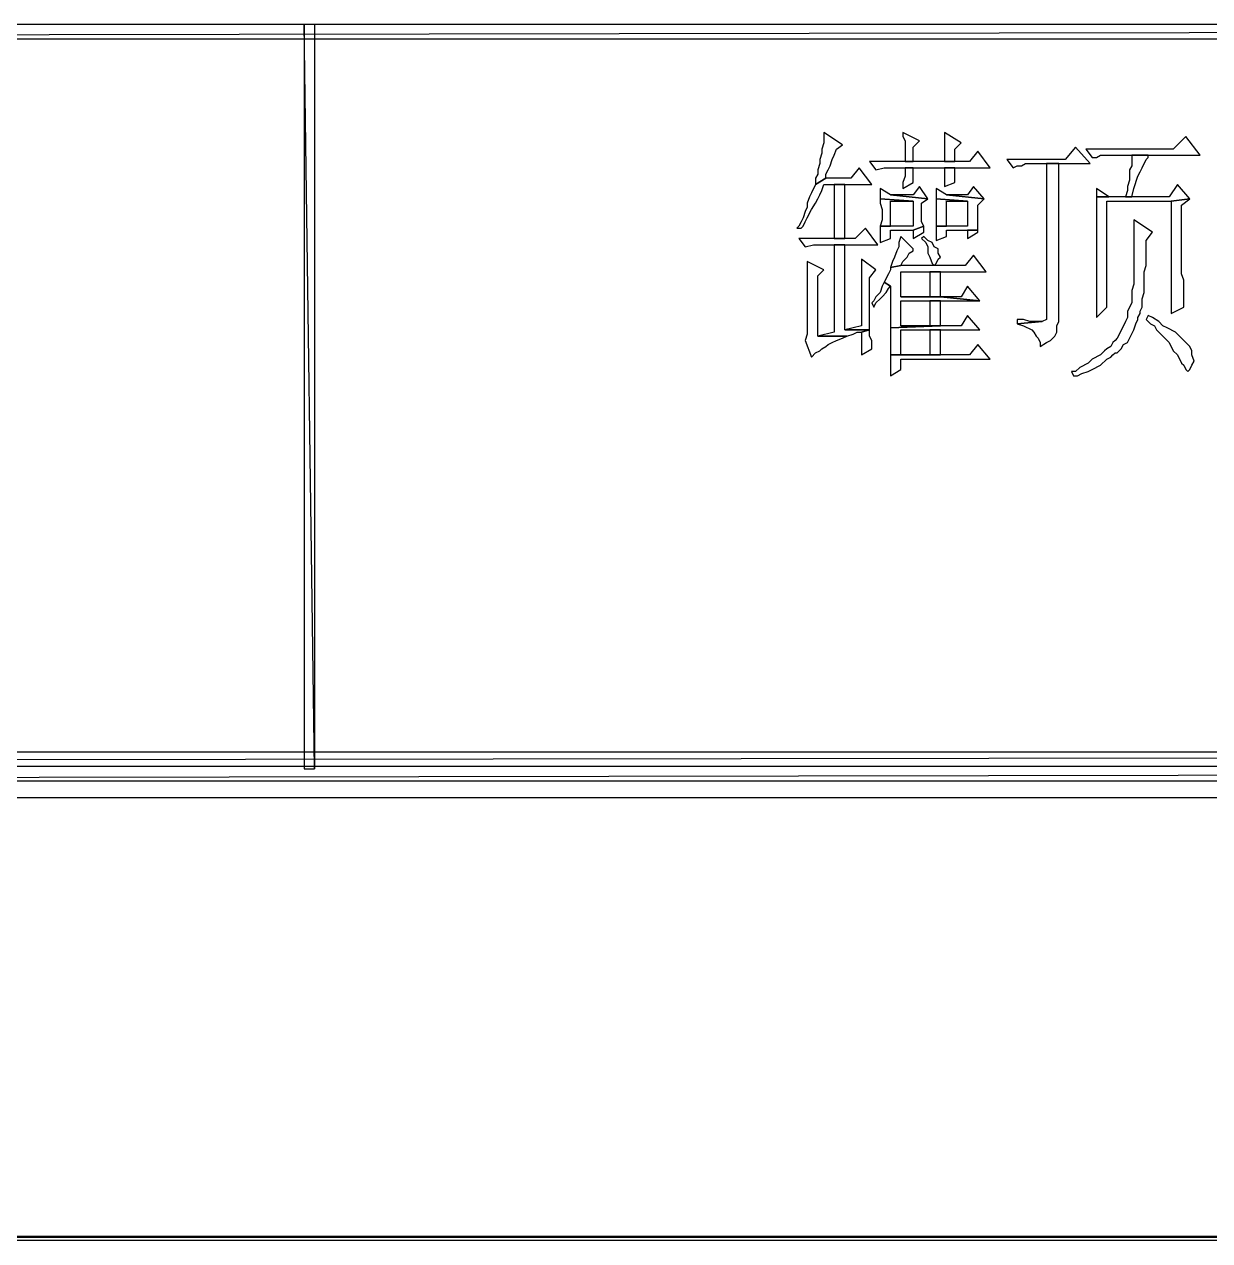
# Model space of a CAD drawing. Extents: x -15.4 to 0.8, y 0.3 to 11.8.
# Drawn here: x -2.3617 to -1.8867, y 0.5669 to 1.0544 of the extents above; entities that cross this region are included whole.
import ezdxf

# ---------------------------------------------------------------- set-up
doc = ezdxf.new("R2010")
doc.units = 0
doc.header["$MEASUREMENT"] = 0
doc.linetypes.add('AUSGEZOGEN', pattern=[0])
doc.layers.get('0').update_dxf_attribs({"linetype": 'AUSGEZOGEN'})

msp = doc.modelspace()

# ---------------------------------------------------------------- linework, layer by layer
for points in [[(0.08455, 1.0544), (-3.26545, 1.04856), (-3.26545, 1.04856), (-3.27128, 1.0544), (0.08455, 1.0544)], [(0.07872, 1.04856), (0.08455, 1.0544), (0.08455, 1.0544), (-3.26545, 1.04856), (0.07872, 1.04856)], [(-2.24961, 0.75606), (-2.24545, 0.75606), (-2.24545, 0.75606), (-2.24961, 1.0544), (-2.24961, 0.75606)], [(-2.24545, 0.75606), (-2.24961, 1.0544), (-2.24961, 1.0544), (-2.24545, 1.0544), (-2.24545, 0.75606)], [(-2.04128, 1.01106), (-2.04128, 1.0069), (-2.04128, 1.0069), (-2.04211, 1.0044), (-2.04211, 1.0044), (-2.04211, 1.00273), (-2.04211, 1.00273), (-2.04295, 1.00023), (-2.04295, 1.00023), (-2.04295, 0.99856), (-2.04295, 0.99856), (-2.04378, 0.99606), (-2.04378, 0.99606), (-2.04378, 0.9944), (-2.04378, 0.9944), (-2.04461, 0.99273), (-2.04461, 0.99273), (-2.04461, 0.99023), (-2.04461, 0.99023), (-2.04045, 0.99273), (-2.04045, 0.99273), (-2.04045, 0.9944), (-2.04045, 0.9944), (-2.03961, 0.99606), (-2.03961, 0.99606), (-2.03878, 0.99773), (-2.03878, 0.99773), (-2.03795, 1.00023), (-2.03795, 1.00023), (-2.03711, 1.0019), (-2.03711, 1.0019), (-2.03628, 1.0044), (-2.03628, 1.0044), (-2.03378, 1.00606), (-2.04128, 1.01106)], [(-2.00961, 1.01106), (-2.00961, 1.0094), (-2.00961, 1.0094), (-2.00878, 1.00773), (-2.00878, 1.00773), (-2.00878, 0.9994), (-2.00878, 0.9994), (-2.00545, 0.9994), (-2.00545, 0.9994), (-2.00545, 1.00523), (-2.00545, 1.00523), (-2.00295, 1.00773), (-2.00961, 1.01106)], [(-1.99295, 1.01106), (-1.99295, 0.9994), (-1.99295, 0.9994), (-1.98878, 0.9994), (-1.98878, 0.9994), (-1.98878, 1.0044), (-1.98878, 1.0044), (-1.98628, 1.0069), (-1.99295, 1.01106)], [(-1.89628, 1.0094), (-1.90128, 1.0044), (-1.90128, 1.0044), (-1.93628, 1.0044), (-1.93628, 1.0044), (-1.93378, 1.00106), (-1.93378, 1.00106), (-1.93211, 1.00106), (-1.93211, 1.00106), (-1.93045, 1.0019), (-1.93045, 1.0019), (-1.89045, 1.0019), (-1.89628, 1.0094)], [(-1.94045, 1.00523), (-1.94461, 1.00023), (-1.94461, 1.00023), (-1.96795, 1.00023), (-1.96795, 1.00023), (-1.96545, 0.9969), (-1.96545, 0.9969), (-1.96378, 0.99773), (-1.96378, 0.99773), (-1.96211, 0.99773), (-1.96211, 0.99773), (-1.96045, 0.99856), (-1.96045, 0.99856), (-1.93461, 0.99856), (-1.94045, 1.00523)], [(-1.97961, 1.00356), (-1.98295, 0.9994), (-1.98295, 0.9994), (-2.02295, 0.9994), (-2.02295, 0.9994), (-2.02045, 0.99606), (-2.02045, 0.99606), (-2.01711, 0.9969), (-2.01711, 0.9969), (-1.97461, 0.9969), (-1.97961, 1.00356)], [(-1.91128, 1.0019), (-1.91795, 1.0019), (-1.91795, 1.0019), (-1.91795, 0.99773), (-1.91795, 0.99773), (-1.91878, 0.99606), (-1.91878, 0.99606), (-1.91878, 0.9919), (-1.91878, 0.9919), (-1.91961, 0.9894), (-1.91961, 0.9894), (-1.91961, 0.98773), (-1.91961, 0.98773), (-1.92045, 0.98523), (-1.92045, 0.98523), (-1.91795, 0.98523), (-1.91795, 0.98523), (-1.91711, 0.98856), (-1.91711, 0.98856), (-1.91545, 0.99356), (-1.91545, 0.99356), (-1.91461, 0.99523), (-1.91461, 0.99523), (-1.91378, 0.9969), (-1.91378, 0.9969), (-1.91211, 1.00023), (-1.91211, 1.00023), (-1.91128, 1.00106), (-1.91128, 1.0019)], [(-2.02711, 0.9969), (-2.03045, 0.99273), (-2.03045, 0.99273), (-2.04045, 0.99273), (-2.04045, 0.99273), (-2.04461, 0.99023), (-2.04461, 0.99023), (-2.04628, 0.9869), (-2.04628, 0.9869), (-2.04711, 0.98523), (-2.04711, 0.98523), (-2.04795, 0.98273), (-2.04795, 0.98273), (-2.04795, 0.98106), (-2.04795, 0.98106), (-2.04878, 0.9794), (-2.04878, 0.9794), (-2.04961, 0.9769), (-2.04961, 0.9769), (-2.05045, 0.97523), (-2.05045, 0.97523), (-2.05128, 0.97356), (-2.05128, 0.97356), (-2.05211, 0.97273), (-2.05211, 0.97273), (-2.05045, 0.97273), (-2.05045, 0.97273), (-2.04961, 0.97356), (-2.04961, 0.97356), (-2.04878, 0.97523), (-2.04878, 0.97523), (-2.04795, 0.9769), (-2.04795, 0.9769), (-2.04628, 0.98023), (-2.04628, 0.98023), (-2.04461, 0.98273), (-2.04461, 0.98273), (-2.04378, 0.9844), (-2.04378, 0.9844), (-2.04295, 0.98606), (-2.04295, 0.98606), (-2.04211, 0.98773), (-2.04211, 0.98773), (-2.04128, 0.99023), (-2.04128, 0.99023), (-2.02211, 0.99023), (-2.02711, 0.9969)], [(-2.00545, 0.9969), (-2.00878, 0.9969), (-2.00878, 0.9969), (-2.00878, 0.99356), (-2.00878, 0.99356), (-2.00961, 0.99106), (-2.00961, 0.99106), (-2.00961, 0.98856), (-2.00961, 0.98856), (-2.00545, 0.99106), (-2.00545, 0.9969)], [(-1.98878, 0.9969), (-1.99295, 0.9969), (-1.99295, 0.9969), (-1.99295, 0.9894), (-1.99295, 0.9894), (-1.98878, 0.99106), (-1.98878, 0.99106), (-1.98878, 0.99606), (-1.98878, 0.9969)], [(-1.94711, 0.99856), (-1.95211, 0.99856), (-1.95211, 0.99856), (-1.95211, 0.93606), (-1.95211, 0.93606), (-1.95378, 0.93523), (-1.95378, 0.93523), (-1.96378, 0.9344), (-1.96378, 0.9344), (-1.96128, 0.93356), (-1.96128, 0.93356), (-1.95795, 0.9319), (-1.95795, 0.9319), (-1.95711, 0.93106), (-1.95711, 0.93106), (-1.95628, 0.9294), (-1.95628, 0.9294), (-1.95545, 0.92856), (-1.95545, 0.92856), (-1.95461, 0.9269), (-1.95461, 0.9269), (-1.95461, 0.92523), (-1.95461, 0.92523), (-1.95211, 0.9269), (-1.95211, 0.9269), (-1.95045, 0.92773), (-1.95045, 0.92773), (-1.94878, 0.9294), (-1.94878, 0.9294), (-1.94795, 0.93106), (-1.94795, 0.93106), (-1.94795, 0.93356), (-1.94795, 0.93356), (-1.94711, 0.93523), (-1.94711, 0.99856)], [(-2.03295, 0.96856), (-2.03295, 0.99023), (-2.03295, 0.99023), (-2.03711, 0.99023), (-2.03711, 0.99023), (-2.03711, 0.96856), (-2.03711, 0.96856), (-2.03295, 0.96856), (-2.03295, 0.96856)], [(-1.89961, 0.99023), (-1.90295, 0.98523), (-1.90295, 0.98523), (-1.93211, 0.98523), (-1.93211, 0.98523), (-1.93211, 0.9369), (-1.93211, 0.9369), (-1.92795, 0.94106), (-1.92795, 0.94106), (-1.92795, 0.98356), (-1.92795, 0.98356), (-1.90211, 0.98356), (-1.90211, 0.98356), (-1.89461, 0.9844), (-1.89961, 0.99023)], [(-2.01878, 0.98856), (-2.01878, 0.9844), (-2.01878, 0.9844), (-2.00545, 0.98356), (-2.00545, 0.98356), (-2.00545, 0.97356), (-2.00545, 0.97356), (-2.01878, 0.97356), (-2.01878, 0.97356), (-2.01878, 0.9669), (-2.01878, 0.9669), (-2.01461, 0.96856), (-2.01461, 0.96856), (-2.01461, 0.9719), (-2.01461, 0.9719), (-2.00545, 0.9719), (-2.00545, 0.9719), (-2.00128, 0.97356), (-2.00128, 0.97356), (-2.00211, 0.97523), (-2.00211, 0.97523), (-2.00211, 0.98273), (-2.00211, 0.98273), (-1.99961, 0.9844), (-1.99961, 0.9844), (-2.01461, 0.98606), (-2.01878, 0.98856)], [(-2.00295, 0.9894), (-2.00545, 0.98606), (-2.00545, 0.98606), (-2.01461, 0.98606), (-2.01461, 0.98606), (-1.99961, 0.9844), (-2.00295, 0.9894)], [(-1.99628, 0.98856), (-1.99628, 0.9844), (-1.99628, 0.9844), (-1.98378, 0.98356), (-1.98378, 0.98356), (-1.98378, 0.97356), (-1.98378, 0.97356), (-1.99628, 0.97356), (-1.99628, 0.97356), (-1.99628, 0.96773), (-1.99628, 0.96773), (-1.99211, 0.9694), (-1.99211, 0.9694), (-1.99211, 0.9719), (-1.99211, 0.9719), (-1.97961, 0.9719), (-1.97961, 0.9719), (-1.97961, 0.9819), (-1.97961, 0.9819), (-1.97711, 0.9844), (-1.97711, 0.9844), (-1.99211, 0.98606), (-1.99628, 0.98856)], [(-1.98128, 0.9894), (-1.98378, 0.98606), (-1.98378, 0.98606), (-1.99211, 0.98606), (-1.99211, 0.98606), (-1.97711, 0.9844), (-1.98128, 0.9894)], [(-1.93211, 0.98856), (-1.93211, 0.98523), (-1.93211, 0.98523), (-1.92711, 0.98523), (-1.93211, 0.98856)], [(-2.01878, 0.9844), (-2.01878, 0.98273), (-2.01878, 0.98273), (-2.01795, 0.98023), (-2.01795, 0.98023), (-2.01795, 0.97606), (-2.01795, 0.97606), (-2.01878, 0.97356), (-2.01878, 0.97356), (-2.01461, 0.97356), (-2.01461, 0.97356), (-2.01461, 0.98356), (-2.01461, 0.98356), (-2.00545, 0.98356), (-2.01878, 0.9844)], [(-1.99628, 0.9844), (-1.99628, 0.97356), (-1.99628, 0.97356), (-1.99211, 0.97356), (-1.99211, 0.97356), (-1.99211, 0.98356), (-1.99211, 0.98356), (-1.98378, 0.98356), (-1.99628, 0.9844)], [(-1.89461, 0.9844), (-1.90211, 0.98356), (-1.90211, 0.98356), (-1.90211, 0.93856), (-1.90211, 0.93856), (-1.89711, 0.94106), (-1.89711, 0.94106), (-1.89711, 0.9519), (-1.89711, 0.9519), (-1.89795, 0.9544), (-1.89795, 0.9544), (-1.89795, 0.9819), (-1.89461, 0.9844)], [(-1.91711, 0.97606), (-1.91711, 0.95023), (-1.91711, 0.95023), (-1.91795, 0.94773), (-1.91795, 0.94773), (-1.91795, 0.94273), (-1.91795, 0.94273), (-1.91961, 0.9394), (-1.91961, 0.9394), (-1.91961, 0.9369), (-1.91961, 0.9369), (-1.92045, 0.93523), (-1.92045, 0.93523), (-1.92128, 0.93356), (-1.92128, 0.93356), (-1.92378, 0.92856), (-1.92378, 0.92856), (-1.92461, 0.92773), (-1.92461, 0.92773), (-1.92545, 0.9269), (-1.92545, 0.9269), (-1.92628, 0.92523), (-1.92628, 0.92523), (-1.92795, 0.9244), (-1.92795, 0.9244), (-1.92878, 0.92356), (-1.92878, 0.92356), (-1.93045, 0.9219), (-1.93045, 0.9219), (-1.93378, 0.92023), (-1.93378, 0.92023), (-1.93545, 0.91856), (-1.93545, 0.91856), (-1.93878, 0.9169), (-1.93878, 0.9169), (-1.94045, 0.91523), (-1.94045, 0.91523), (-1.94211, 0.91523), (-1.94211, 0.91523), (-1.94128, 0.91356), (-1.94128, 0.91356), (-1.93961, 0.91356), (-1.93961, 0.91356), (-1.93795, 0.9144), (-1.93795, 0.9144), (-1.93545, 0.91523), (-1.93545, 0.91523), (-1.93378, 0.91606), (-1.93378, 0.91606), (-1.93045, 0.91773), (-1.93045, 0.91773), (-1.92795, 0.92023), (-1.92795, 0.92023), (-1.92628, 0.92106), (-1.92628, 0.92106), (-1.92545, 0.9219), (-1.92545, 0.9219), (-1.92461, 0.92273), (-1.92461, 0.92273), (-1.92378, 0.92273), (-1.92378, 0.92273), (-1.92211, 0.9244), (-1.92211, 0.9244), (-1.92128, 0.92606), (-1.92128, 0.92606), (-1.91961, 0.9269), (-1.91961, 0.9269), (-1.91711, 0.9319), (-1.91711, 0.9319), (-1.91628, 0.9344), (-1.91628, 0.9344), (-1.91545, 0.93606), (-1.91545, 0.93606), (-1.91545, 0.9369), (-1.91545, 0.9369), (-1.91461, 0.93856), (-1.91461, 0.93856), (-1.91461, 0.9394), (-1.91461, 0.9394), (-1.91378, 0.94106), (-1.91378, 0.94106), (-1.91378, 0.9444), (-1.91378, 0.9444), (-1.91295, 0.9469), (-1.91295, 0.9469), (-1.91295, 0.95523), (-1.91295, 0.95523), (-1.91211, 0.95773), (-1.91211, 0.95773), (-1.91211, 0.96773), (-1.91211, 0.96773), (-1.90961, 0.97106), (-1.91711, 0.97606)], [(-2.02461, 0.97273), (-2.02878, 0.96856), (-2.02878, 0.96856), (-2.05128, 0.96856), (-2.05128, 0.96856), (-2.04878, 0.96523), (-2.04878, 0.96523), (-2.04545, 0.96606), (-2.04545, 0.96606), (-2.01961, 0.96606), (-2.02461, 0.97273)], [(-2.00128, 0.97356), (-2.00545, 0.9719), (-2.00545, 0.9719), (-2.00545, 0.96856), (-2.00545, 0.96856), (-2.00128, 0.97106), (-2.00128, 0.97106), (-2.00128, 0.9719), (-2.00128, 0.97356)], [(-1.97961, 0.9719), (-1.98378, 0.9719), (-1.98378, 0.9719), (-1.98378, 0.96856), (-1.98378, 0.96856), (-1.97961, 0.97106), (-1.97961, 0.9719)], [(-2.03295, 0.96606), (-2.03711, 0.96606), (-2.03711, 0.96606), (-2.03711, 0.93106), (-2.03711, 0.93106), (-2.04378, 0.9294), (-2.04378, 0.9294), (-2.03211, 0.9294), (-2.03211, 0.9294), (-2.02961, 0.93023), (-2.02961, 0.93023), (-2.02795, 0.93106), (-2.02795, 0.93106), (-2.02628, 0.93106), (-2.02628, 0.93106), (-2.02295, 0.9319), (-2.02295, 0.9319), (-2.03295, 0.9319), (-2.03295, 0.96606)], [(-2.01045, 0.9694), (-2.01128, 0.9669), (-2.01128, 0.9669), (-2.01128, 0.96523), (-2.01128, 0.96523), (-2.01211, 0.96356), (-2.01211, 0.96356), (-2.01295, 0.96106), (-2.01295, 0.96106), (-2.01378, 0.9594), (-2.01378, 0.9594), (-2.01461, 0.9569), (-2.01461, 0.9569), (-2.01045, 0.95773), (-2.01045, 0.95773), (-2.00961, 0.9594), (-2.00961, 0.9594), (-2.00795, 0.96106), (-2.00795, 0.96106), (-2.00711, 0.96273), (-2.00711, 0.96273), (-2.00545, 0.96356), (-2.00545, 0.96356), (-2.00545, 0.9644), (-2.01045, 0.9694)], [(-2.00128, 0.9694), (-2.00211, 0.96856), (-2.00211, 0.96856), (-2.00045, 0.9669), (-2.00045, 0.9669), (-1.99961, 0.96523), (-1.99961, 0.96523), (-1.99961, 0.96273), (-1.99961, 0.96273), (-1.99878, 0.96106), (-1.99878, 0.96106), (-1.99795, 0.95856), (-1.99795, 0.95856), (-1.99711, 0.95773), (-1.99711, 0.95773), (-1.99628, 0.95856), (-1.99628, 0.95856), (-1.99545, 0.96023), (-1.99545, 0.96023), (-1.99461, 0.96106), (-1.99461, 0.96106), (-1.99545, 0.96273), (-1.99545, 0.96273), (-1.99545, 0.9644), (-1.99545, 0.9644), (-1.99711, 0.96523), (-1.99711, 0.96523), (-1.99795, 0.9669), (-1.99795, 0.9669), (-1.99961, 0.96773), (-2.00128, 0.9694)], [(-1.98128, 0.9619), (-1.98461, 0.95773), (-1.98461, 0.95773), (-2.01045, 0.95773), (-2.01045, 0.95773), (-2.01461, 0.9569), (-2.01461, 0.9569), (-2.01461, 0.95606), (-2.01461, 0.95606), (-2.01545, 0.9544), (-2.01545, 0.9544), (-2.01711, 0.95106), (-2.01711, 0.95106), (-2.01461, 0.9494), (-2.01461, 0.9494), (-2.01461, 0.93273), (-2.01461, 0.93273), (-1.99461, 0.93356), (-1.99461, 0.93356), (-2.01045, 0.93356), (-2.01045, 0.93356), (-2.01045, 0.94356), (-2.01045, 0.94356), (-1.97878, 0.94356), (-1.97878, 0.94356), (-1.99461, 0.94523), (-1.99461, 0.94523), (-2.01045, 0.94523), (-2.01045, 0.94523), (-2.01045, 0.95523), (-2.01045, 0.95523), (-1.97628, 0.95523), (-1.98128, 0.9619)], [(-2.04795, 0.9594), (-2.04795, 0.93023), (-2.04795, 0.93023), (-2.04878, 0.92773), (-2.04878, 0.92773), (-2.04628, 0.92106), (-2.04628, 0.92106), (-2.04461, 0.92273), (-2.04461, 0.92273), (-2.04295, 0.92356), (-2.04295, 0.92356), (-2.04211, 0.9244), (-2.04211, 0.9244), (-2.04045, 0.92523), (-2.04045, 0.92523), (-2.03961, 0.92606), (-2.03961, 0.92606), (-2.03795, 0.9269), (-2.03795, 0.9269), (-2.03628, 0.92773), (-2.03628, 0.92773), (-2.03378, 0.92856), (-2.03378, 0.92856), (-2.03211, 0.9294), (-2.03211, 0.9294), (-2.04378, 0.9294), (-2.04378, 0.9294), (-2.04378, 0.95356), (-2.04378, 0.95356), (-2.04128, 0.95606), (-2.04795, 0.9594)], [(-2.02628, 0.96023), (-2.02628, 0.93356), (-2.02628, 0.93356), (-2.03295, 0.9319), (-2.03295, 0.9319), (-2.02295, 0.9319), (-2.02295, 0.9319), (-2.02295, 0.95273), (-2.02295, 0.95273), (-2.02045, 0.95606), (-2.02628, 0.96023)], [(-2.01711, 0.95106), (-2.01795, 0.9494), (-2.01795, 0.9494), (-2.01878, 0.9469), (-2.01878, 0.9469), (-2.02045, 0.94523), (-2.02045, 0.94523), (-2.02128, 0.94356), (-2.02128, 0.94356), (-2.02211, 0.94273), (-2.02211, 0.94273), (-2.02128, 0.94106), (-2.02128, 0.94106), (-2.02045, 0.94273), (-2.02045, 0.94273), (-2.01878, 0.9444), (-2.01878, 0.9444), (-2.01795, 0.94523), (-2.01795, 0.94523), (-2.01628, 0.9469), (-2.01628, 0.9469), (-2.01545, 0.94856), (-2.01545, 0.94856), (-2.01461, 0.9494), (-2.01711, 0.95106)], [(-1.99461, 0.95523), (-1.99878, 0.95523), (-1.99878, 0.95523), (-1.99878, 0.94523), (-1.99878, 0.94523), (-2.01045, 0.94523), (-2.01045, 0.94523), (-1.99461, 0.94523), (-1.99461, 0.95523)], [(-1.98378, 0.9494), (-1.98628, 0.94523), (-1.98628, 0.94523), (-1.99461, 0.94523), (-1.99461, 0.94523), (-1.97878, 0.94356), (-1.98378, 0.9494)], [(-1.99461, 0.94356), (-1.99878, 0.94356), (-1.99878, 0.94356), (-1.99878, 0.93356), (-1.99878, 0.93356), (-2.01045, 0.93356), (-2.01045, 0.93356), (-1.99461, 0.93356), (-1.99461, 0.94356)], [(-1.98378, 0.93773), (-1.98628, 0.93356), (-1.98628, 0.93356), (-1.99461, 0.93356), (-1.99461, 0.93356), (-2.01461, 0.93273), (-2.01461, 0.93273), (-2.01461, 0.9219), (-2.01461, 0.9219), (-1.99461, 0.9219), (-1.99461, 0.9219), (-2.01045, 0.9219), (-2.01045, 0.9219), (-2.01045, 0.9319), (-2.01045, 0.9319), (-1.97878, 0.9319), (-1.98378, 0.93773)], [(-1.96378, 0.93606), (-1.96378, 0.9344), (-1.96378, 0.9344), (-1.95378, 0.93523), (-1.95378, 0.93523), (-1.95878, 0.93523), (-1.95878, 0.93523), (-1.96128, 0.93606), (-1.96128, 0.93606), (-1.96378, 0.93606), (-1.96378, 0.93606)], [(-1.91128, 0.93773), (-1.91211, 0.93606), (-1.91211, 0.93606), (-1.91045, 0.9344), (-1.91045, 0.9344), (-1.90878, 0.93356), (-1.90878, 0.93356), (-1.90795, 0.9319), (-1.90795, 0.9319), (-1.90545, 0.9294), (-1.90545, 0.9294), (-1.90378, 0.92773), (-1.90378, 0.92773), (-1.90295, 0.9269), (-1.90295, 0.9269), (-1.90128, 0.92356), (-1.90128, 0.92356), (-1.89961, 0.9219), (-1.89961, 0.9219), (-1.89795, 0.91856), (-1.89795, 0.91856), (-1.89711, 0.91773), (-1.89711, 0.91773), (-1.89628, 0.91606), (-1.89628, 0.91606), (-1.89545, 0.91523), (-1.89545, 0.91523), (-1.89461, 0.91606), (-1.89461, 0.91606), (-1.89378, 0.91773), (-1.89378, 0.91773), (-1.89295, 0.9194), (-1.89295, 0.9194), (-1.89378, 0.9219), (-1.89378, 0.9219), (-1.89378, 0.92356), (-1.89378, 0.92356), (-1.89461, 0.92523), (-1.89461, 0.92523), (-1.90045, 0.93106), (-1.90045, 0.93106), (-1.90378, 0.93273), (-1.90378, 0.93273), (-1.90545, 0.93356), (-1.90545, 0.93356), (-1.90711, 0.93523), (-1.90711, 0.93523), (-1.90961, 0.9369), (-1.91128, 0.93773)], [(-2.02295, 0.9319), (-2.02628, 0.93106), (-2.02628, 0.93106), (-2.02628, 0.9219), (-2.02628, 0.9219), (-2.02211, 0.9244), (-2.02211, 0.9244), (-2.02211, 0.92773), (-2.02211, 0.92773), (-2.02295, 0.9294), (-2.02295, 0.9319)], [(-1.99461, 0.9319), (-1.99878, 0.9319), (-1.99878, 0.9319), (-1.99878, 0.9219), (-1.99878, 0.9219), (-2.01045, 0.9219), (-2.01045, 0.9219), (-1.99461, 0.9219), (-1.99461, 0.9319)], [(-1.97961, 0.92606), (-1.98295, 0.9219), (-1.98295, 0.9219), (-2.01461, 0.9219), (-2.01461, 0.9219), (-2.01461, 0.91356), (-2.01461, 0.91356), (-2.01045, 0.91606), (-2.01045, 0.91606), (-2.01045, 0.92023), (-2.01045, 0.92023), (-1.97461, 0.92023), (-1.97961, 0.92606)], [(-14.91878, 0.76273), (-14.91878, 0.7444), (-14.91878, 0.7444), (0.07205, 0.76273), (-14.91878, 0.76273)], [(-14.91878, 0.7444), (0.07205, 0.76273), (0.07205, 0.76273), (0.09039, 0.7444), (-14.91878, 0.7444)], [(-3.26878, 0.7569), (-3.26878, 0.75106), (-3.26878, 0.75106), (0.07872, 0.7569), (-3.26878, 0.7569)], [(-3.26878, 0.75106), (0.07872, 0.7569), (0.07872, 0.7569), (0.08455, 0.75106), (-3.26878, 0.75106)], [(-15.38378, 0.56856), (-15.38378, 0.5669), (-15.38378, 0.5669), (0.26622, 0.56856), (-15.38378, 0.56856)], [(-15.38378, 0.5669), (0.26622, 0.56856), (0.26622, 0.56856), (0.26872, 0.5669), (-15.38378, 0.5669)]]:
    msp.add_lwpolyline(points)

doc.saveas('drawing.dxf')
